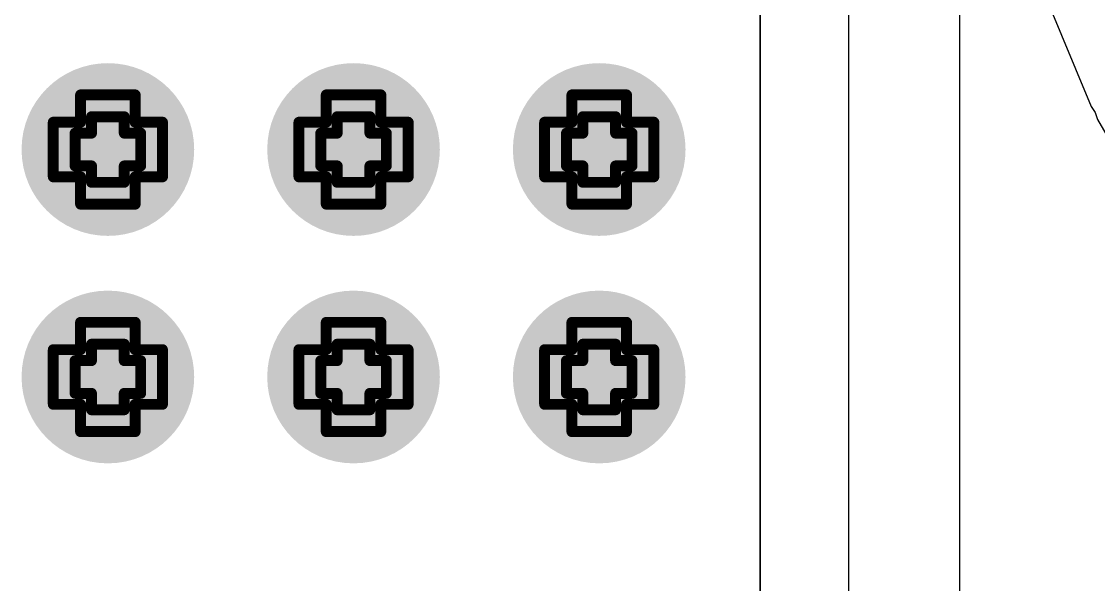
# Model space of a CAD drawing. Header units: inches. Extents: x -3 to 5259, y -3 to 5282.
# Drawn here: x 133.91 to 138.92, y 98.94 to 101.56 of the extents above; entities that cross this region are included whole.
import ezdxf

# ---------------------------------------------------------------- set-up
doc = ezdxf.new("R2010")
doc.units = ezdxf.units.IN
for name, color, linetype in [('Bottom Layer', 5, 'Continuous'), ('Bottom Solder', 6, 'Continuous'), ('Drill Drawing', 1, 'Continuous'), ('Layer 1', 16, 'Continuous'), ('Layer 2', 76, 'Continuous'), ('Top Layer', 1, 'Continuous'), ('Top Solder', 216, 'Continuous'), ('Via Holes', 16, 'Continuous')]:
    doc.layers.add(name, color=color, linetype=linetype)

msp = doc.modelspace()

# ---------------------------------------------------------------- hatches: boundary and pattern name
at = {"layer": 'Bottom Layer'}
h = msp.add_hatch(color=5, dxfattribs=at)
edge = h.paths.add_edge_path()
edge.add_arc((134.3152, 100.965), 0.3, 0, 360)
h = msp.add_hatch(color=5, dxfattribs=at)
edge = h.paths.add_edge_path()
edge.add_arc((135.4582, 100.965), 0.3, 0, 360)
h = msp.add_hatch(color=5, dxfattribs=at)
edge = h.paths.add_edge_path()
edge.add_arc((136.6012, 100.965), 0.3, 0, 360)
h = msp.add_hatch(color=5, dxfattribs=at)
edge = h.paths.add_edge_path()
edge.add_arc((134.3152, 99.9073), 0.3, 0, 360)
h = msp.add_hatch(color=5, dxfattribs=at)
edge = h.paths.add_edge_path()
edge.add_arc((135.4582, 99.9073), 0.3, 0, 360)
h = msp.add_hatch(color=5, dxfattribs=at)
edge = h.paths.add_edge_path()
edge.add_arc((136.6012, 99.9073), 0.3, 0, 360)
at = {"layer": 'Bottom Solder'}
h = msp.add_hatch(color=6, dxfattribs=at)
edge = h.paths.add_edge_path()
edge.add_arc((134.3152, 100.965), 0.4016, 0, 360)
h = msp.add_hatch(color=6, dxfattribs=at)
edge = h.paths.add_edge_path()
edge.add_arc((135.4582, 100.965), 0.4016, 0, 360)
h = msp.add_hatch(color=6, dxfattribs=at)
edge = h.paths.add_edge_path()
edge.add_arc((136.6012, 100.965), 0.4016, 0, 360)
h = msp.add_hatch(color=6, dxfattribs=at)
edge = h.paths.add_edge_path()
edge.add_arc((134.3152, 99.9073), 0.4016, 0, 360)
h = msp.add_hatch(color=6, dxfattribs=at)
edge = h.paths.add_edge_path()
edge.add_arc((135.4582, 99.9073), 0.4016, 0, 360)
h = msp.add_hatch(color=6, dxfattribs=at)
edge = h.paths.add_edge_path()
edge.add_arc((136.6012, 99.9073), 0.4016, 0, 360)
at = {"layer": 'Layer 1'}
h = msp.add_hatch(color=16, dxfattribs=at)
edge = h.paths.add_edge_path()
edge.add_arc((134.3152, 100.965), 0.3, 0, 360)
h = msp.add_hatch(color=16, dxfattribs=at)
edge = h.paths.add_edge_path()
edge.add_arc((135.4582, 100.965), 0.3, 0, 360)
h = msp.add_hatch(color=16, dxfattribs=at)
edge = h.paths.add_edge_path()
edge.add_arc((136.6012, 100.965), 0.3, 0, 360)
h = msp.add_hatch(color=16, dxfattribs=at)
edge = h.paths.add_edge_path()
edge.add_arc((134.3152, 99.9073), 0.3, 0, 360)
h = msp.add_hatch(color=16, dxfattribs=at)
edge = h.paths.add_edge_path()
edge.add_arc((135.4582, 99.9073), 0.3, 0, 360)
h = msp.add_hatch(color=16, dxfattribs=at)
edge = h.paths.add_edge_path()
edge.add_arc((136.6012, 99.9073), 0.3, 0, 360)
at = {"layer": 'Layer 2'}
h = msp.add_hatch(color=76, dxfattribs=at)
edge = h.paths.add_edge_path()
edge.add_arc((134.3152, 100.965), 0.3, 0, 360)
h = msp.add_hatch(color=76, dxfattribs=at)
edge = h.paths.add_edge_path()
edge.add_arc((135.4582, 100.965), 0.3, 0, 360)
h = msp.add_hatch(color=76, dxfattribs=at)
edge = h.paths.add_edge_path()
edge.add_arc((136.6012, 100.965), 0.3, 0, 360)
h = msp.add_hatch(color=76, dxfattribs=at)
edge = h.paths.add_edge_path()
edge.add_arc((134.3152, 99.9073), 0.3, 0, 360)
h = msp.add_hatch(color=76, dxfattribs=at)
edge = h.paths.add_edge_path()
edge.add_arc((135.4582, 99.9073), 0.3, 0, 360)
h = msp.add_hatch(color=76, dxfattribs=at)
edge = h.paths.add_edge_path()
edge.add_arc((136.6012, 99.9073), 0.3, 0, 360)
at = {"layer": 'Top Layer'}
h = msp.add_hatch(color=1, dxfattribs=at)
edge = h.paths.add_edge_path()
edge.add_arc((134.3152, 100.965), 0.3, 0, 360)
h = msp.add_hatch(color=1, dxfattribs=at)
edge = h.paths.add_edge_path()
edge.add_arc((135.4582, 100.965), 0.3, 0, 360)
h = msp.add_hatch(color=1, dxfattribs=at)
edge = h.paths.add_edge_path()
edge.add_arc((136.6012, 100.965), 0.3, 0, 360)
h = msp.add_hatch(color=1, dxfattribs=at)
edge = h.paths.add_edge_path()
edge.add_arc((134.3152, 99.9073), 0.3, 0, 360)
h = msp.add_hatch(color=1, dxfattribs=at)
edge = h.paths.add_edge_path()
edge.add_arc((135.4582, 99.9073), 0.3, 0, 360)
h = msp.add_hatch(color=1, dxfattribs=at)
edge = h.paths.add_edge_path()
edge.add_arc((136.6012, 99.9073), 0.3, 0, 360)
at = {"layer": 'Top Solder'}
h = msp.add_hatch(color=216, dxfattribs=at)
edge = h.paths.add_edge_path()
edge.add_arc((134.3152, 100.965), 0.4016, 0, 360)
h = msp.add_hatch(color=216, dxfattribs=at)
edge = h.paths.add_edge_path()
edge.add_arc((135.4582, 100.965), 0.4016, 0, 360)
h = msp.add_hatch(color=216, dxfattribs=at)
edge = h.paths.add_edge_path()
edge.add_arc((136.6012, 100.965), 0.4016, 0, 360)
h = msp.add_hatch(color=216, dxfattribs=at)
edge = h.paths.add_edge_path()
edge.add_arc((134.3152, 99.9073), 0.4016, 0, 360)
h = msp.add_hatch(color=216, dxfattribs=at)
edge = h.paths.add_edge_path()
edge.add_arc((135.4582, 99.9073), 0.4016, 0, 360)
h = msp.add_hatch(color=216, dxfattribs=at)
edge = h.paths.add_edge_path()
edge.add_arc((136.6012, 99.9073), 0.4016, 0, 360)
at = {"layer": 'Via Holes'}
h = msp.add_hatch(color=7, dxfattribs=at)
edge = h.paths.add_edge_path()
edge.add_arc((134.3152, 100.965), 0.15, 0, 360)
h = msp.add_hatch(color=7, dxfattribs=at)
edge = h.paths.add_edge_path()
edge.add_arc((135.4582, 100.965), 0.15, 0, 360)
h = msp.add_hatch(color=7, dxfattribs=at)
edge = h.paths.add_edge_path()
edge.add_arc((136.6012, 100.965), 0.15, 0, 360)
h = msp.add_hatch(color=7, dxfattribs=at)
edge = h.paths.add_edge_path()
edge.add_arc((134.3152, 99.9073), 0.15, 0, 360)
h = msp.add_hatch(color=7, dxfattribs=at)
edge = h.paths.add_edge_path()
edge.add_arc((135.4582, 99.9073), 0.15, 0, 360)
h = msp.add_hatch(color=7, dxfattribs=at)
edge = h.paths.add_edge_path()
edge.add_arc((136.6012, 99.9073), 0.15, 0, 360)

# ---------------------------------------------------------------- linework, layer by layer
at = {"layer": 'Bottom Layer'}
for p, q in [((137.3499, 104.8183), (137.3499, 94.1266)), ((137.3499, 97.7185), (137.3499, 104.8183)), ((137.3499, 97.7185), (137.3499, 104.8183)), ((138.6716, 101.6909), (138.8893, 101.1653)), ((138.6716, 101.6909), (138.8893, 101.1653)), ((138.8893, 101.1653), (138.9083, 101.1369)), ((138.8893, 101.1653), (138.9083, 101.1369)), ((138.9083, 101.1369), (138.9193, 101.1045)), ((138.9083, 101.1369), (138.9193, 101.1045)), ((138.9193, 101.1045), (139.2037, 100.6119)), ((138.9193, 101.1045), (139.2037, 100.6119))]:
    msp.add_line(p, q, dxfattribs=at)
at = {"layer": 'Drill Drawing'}
for points in [[(134.1882, 101.092, 0.0508, 0.0508, 0), (134.1882, 101.219, 0.0508, 0.0508, 0)], [(134.1882, 101.219, 0.0508, 0.0508, 0), (134.4422, 101.219, 0.0508, 0.0508, 0)], [(134.4422, 101.092, 0.0508, 0.0508, 0), (134.4422, 101.219, 0.0508, 0.0508, 0)], [(135.3312, 101.092, 0.0508, 0.0508, 0), (135.3312, 101.219, 0.0508, 0.0508, 0)], [(135.3312, 101.219, 0.0508, 0.0508, 0), (135.5852, 101.219, 0.0508, 0.0508, 0)], [(135.5852, 101.092, 0.0508, 0.0508, 0), (135.5852, 101.219, 0.0508, 0.0508, 0)], [(136.4742, 101.092, 0.0508, 0.0508, 0), (136.4742, 101.219, 0.0508, 0.0508, 0)], [(136.4742, 101.219, 0.0508, 0.0508, 0), (136.7282, 101.219, 0.0508, 0.0508, 0)], [(136.7282, 101.092, 0.0508, 0.0508, 0), (136.7282, 101.219, 0.0508, 0.0508, 0)], [(134.0612, 100.838, 0.0508, 0.0508, 0), (134.0612, 101.092, 0.0508, 0.0508, 0)], [(134.0612, 101.092, 0.0508, 0.0508, 0), (134.1882, 101.092, 0.0508, 0.0508, 0)], [(134.239, 101.0412, 0.0508, 0.0508, 0), (134.239, 101.1174, 0.0508, 0.0508, 0)], [(134.239, 101.1174, 0.0508, 0.0508, 0), (134.3914, 101.1174, 0.0508, 0.0508, 0)], [(134.3914, 101.0412, 0.0508, 0.0508, 0), (134.3914, 101.1174, 0.0508, 0.0508, 0)], [(134.4422, 101.092, 0.0508, 0.0508, 0), (134.5692, 101.092, 0.0508, 0.0508, 0)], [(134.5692, 100.838, 0.0508, 0.0508, 0), (134.5692, 101.092, 0.0508, 0.0508, 0)], [(135.2042, 100.838, 0.0508, 0.0508, 0), (135.2042, 101.092, 0.0508, 0.0508, 0)], [(135.2042, 101.092, 0.0508, 0.0508, 0), (135.3312, 101.092, 0.0508, 0.0508, 0)], [(135.382, 101.0412, 0.0508, 0.0508, 0), (135.382, 101.1174, 0.0508, 0.0508, 0)], [(135.382, 101.1174, 0.0508, 0.0508, 0), (135.5344, 101.1174, 0.0508, 0.0508, 0)], [(135.5344, 101.0412, 0.0508, 0.0508, 0), (135.5344, 101.1174, 0.0508, 0.0508, 0)], [(135.5852, 101.092, 0.0508, 0.0508, 0), (135.7122, 101.092, 0.0508, 0.0508, 0)], [(135.7122, 100.838, 0.0508, 0.0508, 0), (135.7122, 101.092, 0.0508, 0.0508, 0)], [(136.3472, 100.838, 0.0508, 0.0508, 0), (136.3472, 101.092, 0.0508, 0.0508, 0)], [(136.3472, 101.092, 0.0508, 0.0508, 0), (136.4742, 101.092, 0.0508, 0.0508, 0)], [(136.525, 101.0412, 0.0508, 0.0508, 0), (136.525, 101.1174, 0.0508, 0.0508, 0)], [(136.525, 101.1174, 0.0508, 0.0508, 0), (136.6774, 101.1174, 0.0508, 0.0508, 0)], [(136.6774, 101.0412, 0.0508, 0.0508, 0), (136.6774, 101.1174, 0.0508, 0.0508, 0)], [(136.7282, 101.092, 0.0508, 0.0508, 0), (136.8552, 101.092, 0.0508, 0.0508, 0)], [(136.8552, 100.838, 0.0508, 0.0508, 0), (136.8552, 101.092, 0.0508, 0.0508, 0)], [(134.1628, 100.8888, 0.0508, 0.0508, 0), (134.1628, 101.0412, 0.0508, 0.0508, 0)], [(134.1628, 101.0412, 0.0508, 0.0508, 0), (134.239, 101.0412, 0.0508, 0.0508, 0)], [(134.3914, 101.0412, 0.0508, 0.0508, 0), (134.4676, 101.0412, 0.0508, 0.0508, 0)], [(134.4676, 100.8888, 0.0508, 0.0508, 0), (134.4676, 101.0412, 0.0508, 0.0508, 0)], [(135.3058, 100.8888, 0.0508, 0.0508, 0), (135.3058, 101.0412, 0.0508, 0.0508, 0)], [(135.3058, 101.0412, 0.0508, 0.0508, 0), (135.382, 101.0412, 0.0508, 0.0508, 0)], [(135.5344, 101.0412, 0.0508, 0.0508, 0), (135.6106, 101.0412, 0.0508, 0.0508, 0)], [(135.6106, 100.8888, 0.0508, 0.0508, 0), (135.6106, 101.0412, 0.0508, 0.0508, 0)], [(136.4488, 100.8888, 0.0508, 0.0508, 0), (136.4488, 101.0412, 0.0508, 0.0508, 0)], [(136.4488, 101.0412, 0.0508, 0.0508, 0), (136.525, 101.0412, 0.0508, 0.0508, 0)], [(136.6774, 101.0412, 0.0508, 0.0508, 0), (136.7536, 101.0412, 0.0508, 0.0508, 0)], [(136.7536, 100.8888, 0.0508, 0.0508, 0), (136.7536, 101.0412, 0.0508, 0.0508, 0)], [(134.1628, 100.8888, 0.0508, 0.0508, 0), (134.239, 100.8888, 0.0508, 0.0508, 0)], [(134.239, 100.8126, 0.0508, 0.0508, 0), (134.239, 100.8888, 0.0508, 0.0508, 0)], [(134.3914, 100.8888, 0.0508, 0.0508, 0), (134.4676, 100.8888, 0.0508, 0.0508, 0)], [(134.3914, 100.8126, 0.0508, 0.0508, 0), (134.3914, 100.8888, 0.0508, 0.0508, 0)], [(135.3058, 100.8888, 0.0508, 0.0508, 0), (135.382, 100.8888, 0.0508, 0.0508, 0)], [(135.382, 100.8126, 0.0508, 0.0508, 0), (135.382, 100.8888, 0.0508, 0.0508, 0)], [(135.5344, 100.8888, 0.0508, 0.0508, 0), (135.6106, 100.8888, 0.0508, 0.0508, 0)], [(135.5344, 100.8126, 0.0508, 0.0508, 0), (135.5344, 100.8888, 0.0508, 0.0508, 0)], [(136.4488, 100.8888, 0.0508, 0.0508, 0), (136.525, 100.8888, 0.0508, 0.0508, 0)], [(136.525, 100.8126, 0.0508, 0.0508, 0), (136.525, 100.8888, 0.0508, 0.0508, 0)], [(136.6774, 100.8888, 0.0508, 0.0508, 0), (136.7536, 100.8888, 0.0508, 0.0508, 0)], [(136.6774, 100.8126, 0.0508, 0.0508, 0), (136.6774, 100.8888, 0.0508, 0.0508, 0)], [(134.0612, 100.838, 0.0508, 0.0508, 0), (134.1882, 100.838, 0.0508, 0.0508, 0)], [(134.1882, 100.711, 0.0508, 0.0508, 0), (134.1882, 100.838, 0.0508, 0.0508, 0)], [(134.4422, 100.838, 0.0508, 0.0508, 0), (134.5692, 100.838, 0.0508, 0.0508, 0)], [(134.4422, 100.711, 0.0508, 0.0508, 0), (134.4422, 100.838, 0.0508, 0.0508, 0)], [(135.2042, 100.838, 0.0508, 0.0508, 0), (135.3312, 100.838, 0.0508, 0.0508, 0)], [(135.3312, 100.711, 0.0508, 0.0508, 0), (135.3312, 100.838, 0.0508, 0.0508, 0)], [(135.5852, 100.838, 0.0508, 0.0508, 0), (135.7122, 100.838, 0.0508, 0.0508, 0)], [(135.5852, 100.711, 0.0508, 0.0508, 0), (135.5852, 100.838, 0.0508, 0.0508, 0)], [(136.3472, 100.838, 0.0508, 0.0508, 0), (136.4742, 100.838, 0.0508, 0.0508, 0)], [(136.4742, 100.711, 0.0508, 0.0508, 0), (136.4742, 100.838, 0.0508, 0.0508, 0)], [(136.7282, 100.838, 0.0508, 0.0508, 0), (136.8552, 100.838, 0.0508, 0.0508, 0)], [(136.7282, 100.711, 0.0508, 0.0508, 0), (136.7282, 100.838, 0.0508, 0.0508, 0)], [(134.239, 100.8126, 0.0508, 0.0508, 0), (134.3914, 100.8126, 0.0508, 0.0508, 0)], [(135.382, 100.8126, 0.0508, 0.0508, 0), (135.5344, 100.8126, 0.0508, 0.0508, 0)], [(136.525, 100.8126, 0.0508, 0.0508, 0), (136.6774, 100.8126, 0.0508, 0.0508, 0)], [(134.1882, 100.711, 0.0508, 0.0508, 0), (134.4422, 100.711, 0.0508, 0.0508, 0)], [(135.3312, 100.711, 0.0508, 0.0508, 0), (135.5852, 100.711, 0.0508, 0.0508, 0)], [(136.4742, 100.711, 0.0508, 0.0508, 0), (136.7282, 100.711, 0.0508, 0.0508, 0)], [(134.1882, 100.0343, 0.0508, 0.0508, 0), (134.1882, 100.1613, 0.0508, 0.0508, 0)], [(134.1882, 100.1613, 0.0508, 0.0508, 0), (134.4422, 100.1613, 0.0508, 0.0508, 0)], [(134.4422, 100.0343, 0.0508, 0.0508, 0), (134.4422, 100.1613, 0.0508, 0.0508, 0)], [(135.3312, 100.0343, 0.0508, 0.0508, 0), (135.3312, 100.1613, 0.0508, 0.0508, 0)], [(135.3312, 100.1613, 0.0508, 0.0508, 0), (135.5852, 100.1613, 0.0508, 0.0508, 0)], [(135.5852, 100.0343, 0.0508, 0.0508, 0), (135.5852, 100.1613, 0.0508, 0.0508, 0)], [(136.4742, 100.0343, 0.0508, 0.0508, 0), (136.4742, 100.1613, 0.0508, 0.0508, 0)], [(136.4742, 100.1613, 0.0508, 0.0508, 0), (136.7282, 100.1613, 0.0508, 0.0508, 0)], [(136.7282, 100.0343, 0.0508, 0.0508, 0), (136.7282, 100.1613, 0.0508, 0.0508, 0)], [(134.0612, 99.7803, 0.0508, 0.0508, 0), (134.0612, 100.0343, 0.0508, 0.0508, 0)], [(134.0612, 100.0343, 0.0508, 0.0508, 0), (134.1882, 100.0343, 0.0508, 0.0508, 0)], [(134.239, 99.9835, 0.0508, 0.0508, 0), (134.239, 100.0597, 0.0508, 0.0508, 0)], [(134.239, 100.0597, 0.0508, 0.0508, 0), (134.3914, 100.0597, 0.0508, 0.0508, 0)], [(134.3914, 99.9835, 0.0508, 0.0508, 0), (134.3914, 100.0597, 0.0508, 0.0508, 0)], [(134.4422, 100.0343, 0.0508, 0.0508, 0), (134.5692, 100.0343, 0.0508, 0.0508, 0)], [(134.5692, 99.7803, 0.0508, 0.0508, 0), (134.5692, 100.0343, 0.0508, 0.0508, 0)], [(135.2042, 99.7803, 0.0508, 0.0508, 0), (135.2042, 100.0343, 0.0508, 0.0508, 0)], [(135.2042, 100.0343, 0.0508, 0.0508, 0), (135.3312, 100.0343, 0.0508, 0.0508, 0)], [(135.382, 99.9835, 0.0508, 0.0508, 0), (135.382, 100.0597, 0.0508, 0.0508, 0)], [(135.382, 100.0597, 0.0508, 0.0508, 0), (135.5344, 100.0597, 0.0508, 0.0508, 0)], [(135.5344, 99.9835, 0.0508, 0.0508, 0), (135.5344, 100.0597, 0.0508, 0.0508, 0)], [(135.5852, 100.0343, 0.0508, 0.0508, 0), (135.7122, 100.0343, 0.0508, 0.0508, 0)], [(135.7122, 99.7803, 0.0508, 0.0508, 0), (135.7122, 100.0343, 0.0508, 0.0508, 0)], [(136.3472, 99.7803, 0.0508, 0.0508, 0), (136.3472, 100.0343, 0.0508, 0.0508, 0)], [(136.3472, 100.0343, 0.0508, 0.0508, 0), (136.4742, 100.0343, 0.0508, 0.0508, 0)], [(136.525, 99.9835, 0.0508, 0.0508, 0), (136.525, 100.0597, 0.0508, 0.0508, 0)], [(136.525, 100.0597, 0.0508, 0.0508, 0), (136.6774, 100.0597, 0.0508, 0.0508, 0)], [(136.6774, 99.9835, 0.0508, 0.0508, 0), (136.6774, 100.0597, 0.0508, 0.0508, 0)], [(136.7282, 100.0343, 0.0508, 0.0508, 0), (136.8552, 100.0343, 0.0508, 0.0508, 0)], [(136.8552, 99.7803, 0.0508, 0.0508, 0), (136.8552, 100.0343, 0.0508, 0.0508, 0)], [(134.1628, 99.8311, 0.0508, 0.0508, 0), (134.1628, 99.9835, 0.0508, 0.0508, 0)], [(134.1628, 99.9835, 0.0508, 0.0508, 0), (134.239, 99.9835, 0.0508, 0.0508, 0)], [(134.3914, 99.9835, 0.0508, 0.0508, 0), (134.4676, 99.9835, 0.0508, 0.0508, 0)], [(134.4676, 99.8311, 0.0508, 0.0508, 0), (134.4676, 99.9835, 0.0508, 0.0508, 0)], [(135.3058, 99.8311, 0.0508, 0.0508, 0), (135.3058, 99.9835, 0.0508, 0.0508, 0)], [(135.3058, 99.9835, 0.0508, 0.0508, 0), (135.382, 99.9835, 0.0508, 0.0508, 0)], [(135.5344, 99.9835, 0.0508, 0.0508, 0), (135.6106, 99.9835, 0.0508, 0.0508, 0)], [(135.6106, 99.8311, 0.0508, 0.0508, 0), (135.6106, 99.9835, 0.0508, 0.0508, 0)], [(136.4488, 99.8311, 0.0508, 0.0508, 0), (136.4488, 99.9835, 0.0508, 0.0508, 0)], [(136.4488, 99.9835, 0.0508, 0.0508, 0), (136.525, 99.9835, 0.0508, 0.0508, 0)], [(136.6774, 99.9835, 0.0508, 0.0508, 0), (136.7536, 99.9835, 0.0508, 0.0508, 0)], [(136.7536, 99.8311, 0.0508, 0.0508, 0), (136.7536, 99.9835, 0.0508, 0.0508, 0)], [(134.1628, 99.8311, 0.0508, 0.0508, 0), (134.239, 99.8311, 0.0508, 0.0508, 0)], [(134.239, 99.7549, 0.0508, 0.0508, 0), (134.239, 99.8311, 0.0508, 0.0508, 0)], [(134.3914, 99.8311, 0.0508, 0.0508, 0), (134.4676, 99.8311, 0.0508, 0.0508, 0)], [(134.3914, 99.7549, 0.0508, 0.0508, 0), (134.3914, 99.8311, 0.0508, 0.0508, 0)], [(135.3058, 99.8311, 0.0508, 0.0508, 0), (135.382, 99.8311, 0.0508, 0.0508, 0)], [(135.382, 99.7549, 0.0508, 0.0508, 0), (135.382, 99.8311, 0.0508, 0.0508, 0)], [(135.5344, 99.8311, 0.0508, 0.0508, 0), (135.6106, 99.8311, 0.0508, 0.0508, 0)], [(135.5344, 99.7549, 0.0508, 0.0508, 0), (135.5344, 99.8311, 0.0508, 0.0508, 0)], [(136.4488, 99.8311, 0.0508, 0.0508, 0), (136.525, 99.8311, 0.0508, 0.0508, 0)], [(136.525, 99.7549, 0.0508, 0.0508, 0), (136.525, 99.8311, 0.0508, 0.0508, 0)], [(136.6774, 99.8311, 0.0508, 0.0508, 0), (136.7536, 99.8311, 0.0508, 0.0508, 0)], [(136.6774, 99.7549, 0.0508, 0.0508, 0), (136.6774, 99.8311, 0.0508, 0.0508, 0)], [(134.0612, 99.7803, 0.0508, 0.0508, 0), (134.1882, 99.7803, 0.0508, 0.0508, 0)], [(134.1882, 99.6533, 0.0508, 0.0508, 0), (134.1882, 99.7803, 0.0508, 0.0508, 0)], [(134.239, 99.7549, 0.0508, 0.0508, 0), (134.3914, 99.7549, 0.0508, 0.0508, 0)], [(134.4422, 99.7803, 0.0508, 0.0508, 0), (134.5692, 99.7803, 0.0508, 0.0508, 0)], [(134.4422, 99.6533, 0.0508, 0.0508, 0), (134.4422, 99.7803, 0.0508, 0.0508, 0)], [(135.2042, 99.7803, 0.0508, 0.0508, 0), (135.3312, 99.7803, 0.0508, 0.0508, 0)], [(135.3312, 99.6533, 0.0508, 0.0508, 0), (135.3312, 99.7803, 0.0508, 0.0508, 0)], [(135.382, 99.7549, 0.0508, 0.0508, 0), (135.5344, 99.7549, 0.0508, 0.0508, 0)], [(135.5852, 99.7803, 0.0508, 0.0508, 0), (135.7122, 99.7803, 0.0508, 0.0508, 0)], [(135.5852, 99.6533, 0.0508, 0.0508, 0), (135.5852, 99.7803, 0.0508, 0.0508, 0)], [(136.3472, 99.7803, 0.0508, 0.0508, 0), (136.4742, 99.7803, 0.0508, 0.0508, 0)], [(136.4742, 99.6533, 0.0508, 0.0508, 0), (136.4742, 99.7803, 0.0508, 0.0508, 0)], [(136.525, 99.7549, 0.0508, 0.0508, 0), (136.6774, 99.7549, 0.0508, 0.0508, 0)], [(136.7282, 99.7803, 0.0508, 0.0508, 0), (136.8552, 99.7803, 0.0508, 0.0508, 0)], [(136.7282, 99.6533, 0.0508, 0.0508, 0), (136.7282, 99.7803, 0.0508, 0.0508, 0)], [(134.1882, 99.6533, 0.0508, 0.0508, 0), (134.4422, 99.6533, 0.0508, 0.0508, 0)], [(135.3312, 99.6533, 0.0508, 0.0508, 0), (135.5852, 99.6533, 0.0508, 0.0508, 0)], [(136.4742, 99.6533, 0.0508, 0.0508, 0), (136.7282, 99.6533, 0.0508, 0.0508, 0)]]:
    msp.add_lwpolyline(points, format="xyseb", dxfattribs=at)
for points in [[(134.1755, 101.219, 0.0254, 0.0254, 1), (134.2009, 101.219, 0.0254, 0.0254, 1)], [(134.1755, 101.219, 0.0254, 0.0254, 1), (134.2009, 101.219, 0.0254, 0.0254, 1)], [(134.4295, 101.219, 0.0254, 0.0254, 1), (134.4549, 101.219, 0.0254, 0.0254, 1)], [(134.4295, 101.219, 0.0254, 0.0254, 1), (134.4549, 101.219, 0.0254, 0.0254, 1)], [(135.3185, 101.219, 0.0254, 0.0254, 1), (135.3439, 101.219, 0.0254, 0.0254, 1)], [(135.3185, 101.219, 0.0254, 0.0254, 1), (135.3439, 101.219, 0.0254, 0.0254, 1)], [(135.5725, 101.219, 0.0254, 0.0254, 1), (135.5979, 101.219, 0.0254, 0.0254, 1)], [(135.5725, 101.219, 0.0254, 0.0254, 1), (135.5979, 101.219, 0.0254, 0.0254, 1)], [(136.4615, 101.219, 0.0254, 0.0254, 1), (136.4869, 101.219, 0.0254, 0.0254, 1)], [(136.4615, 101.219, 0.0254, 0.0254, 1), (136.4869, 101.219, 0.0254, 0.0254, 1)], [(136.7155, 101.219, 0.0254, 0.0254, 1), (136.7409, 101.219, 0.0254, 0.0254, 1)], [(136.7155, 101.219, 0.0254, 0.0254, 1), (136.7409, 101.219, 0.0254, 0.0254, 1)], [(134.0485, 101.092, 0.0254, 0.0254, 1), (134.0739, 101.092, 0.0254, 0.0254, 1)], [(134.0485, 101.092, 0.0254, 0.0254, 1), (134.0739, 101.092, 0.0254, 0.0254, 1)], [(134.1755, 101.092, 0.0254, 0.0254, 1), (134.2009, 101.092, 0.0254, 0.0254, 1)], [(134.1755, 101.092, 0.0254, 0.0254, 1), (134.2009, 101.092, 0.0254, 0.0254, 1)], [(134.2263, 101.1174, 0.0254, 0.0254, 1), (134.2517, 101.1174, 0.0254, 0.0254, 1)], [(134.2263, 101.1174, 0.0254, 0.0254, 1), (134.2517, 101.1174, 0.0254, 0.0254, 1)], [(134.3787, 101.1174, 0.0254, 0.0254, 1), (134.4041, 101.1174, 0.0254, 0.0254, 1)], [(134.3787, 101.1174, 0.0254, 0.0254, 1), (134.4041, 101.1174, 0.0254, 0.0254, 1)], [(134.4295, 101.092, 0.0254, 0.0254, 1), (134.4549, 101.092, 0.0254, 0.0254, 1)], [(134.4295, 101.092, 0.0254, 0.0254, 1), (134.4549, 101.092, 0.0254, 0.0254, 1)], [(134.5565, 101.092, 0.0254, 0.0254, 1), (134.5819, 101.092, 0.0254, 0.0254, 1)], [(134.5565, 101.092, 0.0254, 0.0254, 1), (134.5819, 101.092, 0.0254, 0.0254, 1)], [(135.1915, 101.092, 0.0254, 0.0254, 1), (135.2169, 101.092, 0.0254, 0.0254, 1)], [(135.1915, 101.092, 0.0254, 0.0254, 1), (135.2169, 101.092, 0.0254, 0.0254, 1)], [(135.3185, 101.092, 0.0254, 0.0254, 1), (135.3439, 101.092, 0.0254, 0.0254, 1)], [(135.3185, 101.092, 0.0254, 0.0254, 1), (135.3439, 101.092, 0.0254, 0.0254, 1)], [(135.3693, 101.1174, 0.0254, 0.0254, 1), (135.3947, 101.1174, 0.0254, 0.0254, 1)], [(135.3693, 101.1174, 0.0254, 0.0254, 1), (135.3947, 101.1174, 0.0254, 0.0254, 1)], [(135.5217, 101.1174, 0.0254, 0.0254, 1), (135.5471, 101.1174, 0.0254, 0.0254, 1)], [(135.5217, 101.1174, 0.0254, 0.0254, 1), (135.5471, 101.1174, 0.0254, 0.0254, 1)], [(135.5725, 101.092, 0.0254, 0.0254, 1), (135.5979, 101.092, 0.0254, 0.0254, 1)], [(135.5725, 101.092, 0.0254, 0.0254, 1), (135.5979, 101.092, 0.0254, 0.0254, 1)], [(135.6995, 101.092, 0.0254, 0.0254, 1), (135.7249, 101.092, 0.0254, 0.0254, 1)], [(135.6995, 101.092, 0.0254, 0.0254, 1), (135.7249, 101.092, 0.0254, 0.0254, 1)], [(136.3345, 101.092, 0.0254, 0.0254, 1), (136.3599, 101.092, 0.0254, 0.0254, 1)], [(136.3345, 101.092, 0.0254, 0.0254, 1), (136.3599, 101.092, 0.0254, 0.0254, 1)], [(136.4615, 101.092, 0.0254, 0.0254, 1), (136.4869, 101.092, 0.0254, 0.0254, 1)], [(136.4615, 101.092, 0.0254, 0.0254, 1), (136.4869, 101.092, 0.0254, 0.0254, 1)], [(136.5123, 101.1174, 0.0254, 0.0254, 1), (136.5377, 101.1174, 0.0254, 0.0254, 1)], [(136.5123, 101.1174, 0.0254, 0.0254, 1), (136.5377, 101.1174, 0.0254, 0.0254, 1)], [(136.6647, 101.1174, 0.0254, 0.0254, 1), (136.6901, 101.1174, 0.0254, 0.0254, 1)], [(136.6647, 101.1174, 0.0254, 0.0254, 1), (136.6901, 101.1174, 0.0254, 0.0254, 1)], [(136.7155, 101.092, 0.0254, 0.0254, 1), (136.7409, 101.092, 0.0254, 0.0254, 1)], [(136.7155, 101.092, 0.0254, 0.0254, 1), (136.7409, 101.092, 0.0254, 0.0254, 1)], [(136.8425, 101.092, 0.0254, 0.0254, 1), (136.8679, 101.092, 0.0254, 0.0254, 1)], [(136.8425, 101.092, 0.0254, 0.0254, 1), (136.8679, 101.092, 0.0254, 0.0254, 1)], [(134.1501, 101.0412, 0.0254, 0.0254, 1), (134.1755, 101.0412, 0.0254, 0.0254, 1)], [(134.1501, 101.0412, 0.0254, 0.0254, 1), (134.1755, 101.0412, 0.0254, 0.0254, 1)], [(134.2263, 101.0412, 0.0254, 0.0254, 1), (134.2517, 101.0412, 0.0254, 0.0254, 1)], [(134.2263, 101.0412, 0.0254, 0.0254, 1), (134.2517, 101.0412, 0.0254, 0.0254, 1)], [(134.3787, 101.0412, 0.0254, 0.0254, 1), (134.4041, 101.0412, 0.0254, 0.0254, 1)], [(134.3787, 101.0412, 0.0254, 0.0254, 1), (134.4041, 101.0412, 0.0254, 0.0254, 1)], [(134.4549, 101.0412, 0.0254, 0.0254, 1), (134.4803, 101.0412, 0.0254, 0.0254, 1)], [(134.4549, 101.0412, 0.0254, 0.0254, 1), (134.4803, 101.0412, 0.0254, 0.0254, 1)], [(135.2931, 101.0412, 0.0254, 0.0254, 1), (135.3185, 101.0412, 0.0254, 0.0254, 1)], [(135.2931, 101.0412, 0.0254, 0.0254, 1), (135.3185, 101.0412, 0.0254, 0.0254, 1)], [(135.3693, 101.0412, 0.0254, 0.0254, 1), (135.3947, 101.0412, 0.0254, 0.0254, 1)], [(135.3693, 101.0412, 0.0254, 0.0254, 1), (135.3947, 101.0412, 0.0254, 0.0254, 1)], [(135.5217, 101.0412, 0.0254, 0.0254, 1), (135.5471, 101.0412, 0.0254, 0.0254, 1)], [(135.5217, 101.0412, 0.0254, 0.0254, 1), (135.5471, 101.0412, 0.0254, 0.0254, 1)], [(135.5979, 101.0412, 0.0254, 0.0254, 1), (135.6233, 101.0412, 0.0254, 0.0254, 1)], [(135.5979, 101.0412, 0.0254, 0.0254, 1), (135.6233, 101.0412, 0.0254, 0.0254, 1)], [(136.4361, 101.0412, 0.0254, 0.0254, 1), (136.4615, 101.0412, 0.0254, 0.0254, 1)], [(136.4361, 101.0412, 0.0254, 0.0254, 1), (136.4615, 101.0412, 0.0254, 0.0254, 1)], [(136.5123, 101.0412, 0.0254, 0.0254, 1), (136.5377, 101.0412, 0.0254, 0.0254, 1)], [(136.5123, 101.0412, 0.0254, 0.0254, 1), (136.5377, 101.0412, 0.0254, 0.0254, 1)], [(136.6647, 101.0412, 0.0254, 0.0254, 1), (136.6901, 101.0412, 0.0254, 0.0254, 1)], [(136.6647, 101.0412, 0.0254, 0.0254, 1), (136.6901, 101.0412, 0.0254, 0.0254, 1)], [(136.7409, 101.0412, 0.0254, 0.0254, 1), (136.7663, 101.0412, 0.0254, 0.0254, 1)], [(136.7409, 101.0412, 0.0254, 0.0254, 1), (136.7663, 101.0412, 0.0254, 0.0254, 1)], [(134.1501, 100.8888, 0.0254, 0.0254, 1), (134.1755, 100.8888, 0.0254, 0.0254, 1)], [(134.1501, 100.8888, 0.0254, 0.0254, 1), (134.1755, 100.8888, 0.0254, 0.0254, 1)], [(134.2263, 100.8888, 0.0254, 0.0254, 1), (134.2517, 100.8888, 0.0254, 0.0254, 1)], [(134.2263, 100.8888, 0.0254, 0.0254, 1), (134.2517, 100.8888, 0.0254, 0.0254, 1)], [(134.3787, 100.8888, 0.0254, 0.0254, 1), (134.4041, 100.8888, 0.0254, 0.0254, 1)], [(134.3787, 100.8888, 0.0254, 0.0254, 1), (134.4041, 100.8888, 0.0254, 0.0254, 1)], [(134.4549, 100.8888, 0.0254, 0.0254, 1), (134.4803, 100.8888, 0.0254, 0.0254, 1)], [(134.4549, 100.8888, 0.0254, 0.0254, 1), (134.4803, 100.8888, 0.0254, 0.0254, 1)], [(135.2931, 100.8888, 0.0254, 0.0254, 1), (135.3185, 100.8888, 0.0254, 0.0254, 1)], [(135.2931, 100.8888, 0.0254, 0.0254, 1), (135.3185, 100.8888, 0.0254, 0.0254, 1)], [(135.3693, 100.8888, 0.0254, 0.0254, 1), (135.3947, 100.8888, 0.0254, 0.0254, 1)], [(135.3693, 100.8888, 0.0254, 0.0254, 1), (135.3947, 100.8888, 0.0254, 0.0254, 1)], [(135.5217, 100.8888, 0.0254, 0.0254, 1), (135.5471, 100.8888, 0.0254, 0.0254, 1)], [(135.5217, 100.8888, 0.0254, 0.0254, 1), (135.5471, 100.8888, 0.0254, 0.0254, 1)], [(135.5979, 100.8888, 0.0254, 0.0254, 1), (135.6233, 100.8888, 0.0254, 0.0254, 1)], [(135.5979, 100.8888, 0.0254, 0.0254, 1), (135.6233, 100.8888, 0.0254, 0.0254, 1)], [(136.4361, 100.8888, 0.0254, 0.0254, 1), (136.4615, 100.8888, 0.0254, 0.0254, 1)], [(136.4361, 100.8888, 0.0254, 0.0254, 1), (136.4615, 100.8888, 0.0254, 0.0254, 1)], [(136.5123, 100.8888, 0.0254, 0.0254, 1), (136.5377, 100.8888, 0.0254, 0.0254, 1)], [(136.5123, 100.8888, 0.0254, 0.0254, 1), (136.5377, 100.8888, 0.0254, 0.0254, 1)], [(136.6647, 100.8888, 0.0254, 0.0254, 1), (136.6901, 100.8888, 0.0254, 0.0254, 1)], [(136.6647, 100.8888, 0.0254, 0.0254, 1), (136.6901, 100.8888, 0.0254, 0.0254, 1)], [(136.7409, 100.8888, 0.0254, 0.0254, 1), (136.7663, 100.8888, 0.0254, 0.0254, 1)], [(136.7409, 100.8888, 0.0254, 0.0254, 1), (136.7663, 100.8888, 0.0254, 0.0254, 1)], [(134.0485, 100.838, 0.0254, 0.0254, 1), (134.0739, 100.838, 0.0254, 0.0254, 1)], [(134.0485, 100.838, 0.0254, 0.0254, 1), (134.0739, 100.838, 0.0254, 0.0254, 1)], [(134.1755, 100.838, 0.0254, 0.0254, 1), (134.2009, 100.838, 0.0254, 0.0254, 1)], [(134.1755, 100.838, 0.0254, 0.0254, 1), (134.2009, 100.838, 0.0254, 0.0254, 1)], [(134.4295, 100.838, 0.0254, 0.0254, 1), (134.4549, 100.838, 0.0254, 0.0254, 1)], [(134.4295, 100.838, 0.0254, 0.0254, 1), (134.4549, 100.838, 0.0254, 0.0254, 1)], [(134.5565, 100.838, 0.0254, 0.0254, 1), (134.5819, 100.838, 0.0254, 0.0254, 1)], [(134.5565, 100.838, 0.0254, 0.0254, 1), (134.5819, 100.838, 0.0254, 0.0254, 1)], [(135.1915, 100.838, 0.0254, 0.0254, 1), (135.2169, 100.838, 0.0254, 0.0254, 1)], [(135.1915, 100.838, 0.0254, 0.0254, 1), (135.2169, 100.838, 0.0254, 0.0254, 1)], [(135.3185, 100.838, 0.0254, 0.0254, 1), (135.3439, 100.838, 0.0254, 0.0254, 1)], [(135.3185, 100.838, 0.0254, 0.0254, 1), (135.3439, 100.838, 0.0254, 0.0254, 1)], [(135.5725, 100.838, 0.0254, 0.0254, 1), (135.5979, 100.838, 0.0254, 0.0254, 1)], [(135.5725, 100.838, 0.0254, 0.0254, 1), (135.5979, 100.838, 0.0254, 0.0254, 1)], [(135.6995, 100.838, 0.0254, 0.0254, 1), (135.7249, 100.838, 0.0254, 0.0254, 1)], [(135.6995, 100.838, 0.0254, 0.0254, 1), (135.7249, 100.838, 0.0254, 0.0254, 1)], [(136.3345, 100.838, 0.0254, 0.0254, 1), (136.3599, 100.838, 0.0254, 0.0254, 1)], [(136.3345, 100.838, 0.0254, 0.0254, 1), (136.3599, 100.838, 0.0254, 0.0254, 1)], [(136.4615, 100.838, 0.0254, 0.0254, 1), (136.4869, 100.838, 0.0254, 0.0254, 1)], [(136.4615, 100.838, 0.0254, 0.0254, 1), (136.4869, 100.838, 0.0254, 0.0254, 1)], [(136.7155, 100.838, 0.0254, 0.0254, 1), (136.7409, 100.838, 0.0254, 0.0254, 1)], [(136.7155, 100.838, 0.0254, 0.0254, 1), (136.7409, 100.838, 0.0254, 0.0254, 1)], [(136.8425, 100.838, 0.0254, 0.0254, 1), (136.8679, 100.838, 0.0254, 0.0254, 1)], [(136.8425, 100.838, 0.0254, 0.0254, 1), (136.8679, 100.838, 0.0254, 0.0254, 1)], [(134.2263, 100.8126, 0.0254, 0.0254, 1), (134.2517, 100.8126, 0.0254, 0.0254, 1)], [(134.2263, 100.8126, 0.0254, 0.0254, 1), (134.2517, 100.8126, 0.0254, 0.0254, 1)], [(134.3787, 100.8126, 0.0254, 0.0254, 1), (134.4041, 100.8126, 0.0254, 0.0254, 1)], [(134.3787, 100.8126, 0.0254, 0.0254, 1), (134.4041, 100.8126, 0.0254, 0.0254, 1)], [(135.3693, 100.8126, 0.0254, 0.0254, 1), (135.3947, 100.8126, 0.0254, 0.0254, 1)], [(135.3693, 100.8126, 0.0254, 0.0254, 1), (135.3947, 100.8126, 0.0254, 0.0254, 1)], [(135.5217, 100.8126, 0.0254, 0.0254, 1), (135.5471, 100.8126, 0.0254, 0.0254, 1)], [(135.5217, 100.8126, 0.0254, 0.0254, 1), (135.5471, 100.8126, 0.0254, 0.0254, 1)], [(136.5123, 100.8126, 0.0254, 0.0254, 1), (136.5377, 100.8126, 0.0254, 0.0254, 1)], [(136.5123, 100.8126, 0.0254, 0.0254, 1), (136.5377, 100.8126, 0.0254, 0.0254, 1)], [(136.6647, 100.8126, 0.0254, 0.0254, 1), (136.6901, 100.8126, 0.0254, 0.0254, 1)], [(136.6647, 100.8126, 0.0254, 0.0254, 1), (136.6901, 100.8126, 0.0254, 0.0254, 1)], [(134.1755, 100.711, 0.0254, 0.0254, 1), (134.2009, 100.711, 0.0254, 0.0254, 1)], [(134.1755, 100.711, 0.0254, 0.0254, 1), (134.2009, 100.711, 0.0254, 0.0254, 1)], [(134.4295, 100.711, 0.0254, 0.0254, 1), (134.4549, 100.711, 0.0254, 0.0254, 1)], [(134.4295, 100.711, 0.0254, 0.0254, 1), (134.4549, 100.711, 0.0254, 0.0254, 1)], [(135.3185, 100.711, 0.0254, 0.0254, 1), (135.3439, 100.711, 0.0254, 0.0254, 1)], [(135.3185, 100.711, 0.0254, 0.0254, 1), (135.3439, 100.711, 0.0254, 0.0254, 1)], [(135.5725, 100.711, 0.0254, 0.0254, 1), (135.5979, 100.711, 0.0254, 0.0254, 1)], [(135.5725, 100.711, 0.0254, 0.0254, 1), (135.5979, 100.711, 0.0254, 0.0254, 1)], [(136.4615, 100.711, 0.0254, 0.0254, 1), (136.4869, 100.711, 0.0254, 0.0254, 1)], [(136.4615, 100.711, 0.0254, 0.0254, 1), (136.4869, 100.711, 0.0254, 0.0254, 1)], [(136.7155, 100.711, 0.0254, 0.0254, 1), (136.7409, 100.711, 0.0254, 0.0254, 1)], [(136.7155, 100.711, 0.0254, 0.0254, 1), (136.7409, 100.711, 0.0254, 0.0254, 1)], [(134.1755, 100.1613, 0.0254, 0.0254, 1), (134.2009, 100.1613, 0.0254, 0.0254, 1)], [(134.1755, 100.1613, 0.0254, 0.0254, 1), (134.2009, 100.1613, 0.0254, 0.0254, 1)], [(134.4295, 100.1613, 0.0254, 0.0254, 1), (134.4549, 100.1613, 0.0254, 0.0254, 1)], [(134.4295, 100.1613, 0.0254, 0.0254, 1), (134.4549, 100.1613, 0.0254, 0.0254, 1)], [(135.3185, 100.1613, 0.0254, 0.0254, 1), (135.3439, 100.1613, 0.0254, 0.0254, 1)], [(135.3185, 100.1613, 0.0254, 0.0254, 1), (135.3439, 100.1613, 0.0254, 0.0254, 1)], [(135.5725, 100.1613, 0.0254, 0.0254, 1), (135.5979, 100.1613, 0.0254, 0.0254, 1)], [(135.5725, 100.1613, 0.0254, 0.0254, 1), (135.5979, 100.1613, 0.0254, 0.0254, 1)], [(136.4615, 100.1613, 0.0254, 0.0254, 1), (136.4869, 100.1613, 0.0254, 0.0254, 1)], [(136.4615, 100.1613, 0.0254, 0.0254, 1), (136.4869, 100.1613, 0.0254, 0.0254, 1)], [(136.7155, 100.1613, 0.0254, 0.0254, 1), (136.7409, 100.1613, 0.0254, 0.0254, 1)], [(136.7155, 100.1613, 0.0254, 0.0254, 1), (136.7409, 100.1613, 0.0254, 0.0254, 1)], [(134.0485, 100.0343, 0.0254, 0.0254, 1), (134.0739, 100.0343, 0.0254, 0.0254, 1)], [(134.0485, 100.0343, 0.0254, 0.0254, 1), (134.0739, 100.0343, 0.0254, 0.0254, 1)], [(134.1755, 100.0343, 0.0254, 0.0254, 1), (134.2009, 100.0343, 0.0254, 0.0254, 1)], [(134.1755, 100.0343, 0.0254, 0.0254, 1), (134.2009, 100.0343, 0.0254, 0.0254, 1)], [(134.2263, 100.0597, 0.0254, 0.0254, 1), (134.2517, 100.0597, 0.0254, 0.0254, 1)], [(134.2263, 100.0597, 0.0254, 0.0254, 1), (134.2517, 100.0597, 0.0254, 0.0254, 1)], [(134.3787, 100.0597, 0.0254, 0.0254, 1), (134.4041, 100.0597, 0.0254, 0.0254, 1)], [(134.3787, 100.0597, 0.0254, 0.0254, 1), (134.4041, 100.0597, 0.0254, 0.0254, 1)], [(134.4295, 100.0343, 0.0254, 0.0254, 1), (134.4549, 100.0343, 0.0254, 0.0254, 1)], [(134.4295, 100.0343, 0.0254, 0.0254, 1), (134.4549, 100.0343, 0.0254, 0.0254, 1)], [(134.5565, 100.0343, 0.0254, 0.0254, 1), (134.5819, 100.0343, 0.0254, 0.0254, 1)], [(134.5565, 100.0343, 0.0254, 0.0254, 1), (134.5819, 100.0343, 0.0254, 0.0254, 1)], [(135.1915, 100.0343, 0.0254, 0.0254, 1), (135.2169, 100.0343, 0.0254, 0.0254, 1)], [(135.1915, 100.0343, 0.0254, 0.0254, 1), (135.2169, 100.0343, 0.0254, 0.0254, 1)], [(135.3185, 100.0343, 0.0254, 0.0254, 1), (135.3439, 100.0343, 0.0254, 0.0254, 1)], [(135.3185, 100.0343, 0.0254, 0.0254, 1), (135.3439, 100.0343, 0.0254, 0.0254, 1)], [(135.3693, 100.0597, 0.0254, 0.0254, 1), (135.3947, 100.0597, 0.0254, 0.0254, 1)], [(135.3693, 100.0597, 0.0254, 0.0254, 1), (135.3947, 100.0597, 0.0254, 0.0254, 1)], [(135.5217, 100.0597, 0.0254, 0.0254, 1), (135.5471, 100.0597, 0.0254, 0.0254, 1)], [(135.5217, 100.0597, 0.0254, 0.0254, 1), (135.5471, 100.0597, 0.0254, 0.0254, 1)], [(135.5725, 100.0343, 0.0254, 0.0254, 1), (135.5979, 100.0343, 0.0254, 0.0254, 1)], [(135.5725, 100.0343, 0.0254, 0.0254, 1), (135.5979, 100.0343, 0.0254, 0.0254, 1)], [(135.6995, 100.0343, 0.0254, 0.0254, 1), (135.7249, 100.0343, 0.0254, 0.0254, 1)], [(135.6995, 100.0343, 0.0254, 0.0254, 1), (135.7249, 100.0343, 0.0254, 0.0254, 1)], [(136.3345, 100.0343, 0.0254, 0.0254, 1), (136.3599, 100.0343, 0.0254, 0.0254, 1)], [(136.3345, 100.0343, 0.0254, 0.0254, 1), (136.3599, 100.0343, 0.0254, 0.0254, 1)], [(136.4615, 100.0343, 0.0254, 0.0254, 1), (136.4869, 100.0343, 0.0254, 0.0254, 1)], [(136.4615, 100.0343, 0.0254, 0.0254, 1), (136.4869, 100.0343, 0.0254, 0.0254, 1)], [(136.5123, 100.0597, 0.0254, 0.0254, 1), (136.5377, 100.0597, 0.0254, 0.0254, 1)], [(136.5123, 100.0597, 0.0254, 0.0254, 1), (136.5377, 100.0597, 0.0254, 0.0254, 1)], [(136.6647, 100.0597, 0.0254, 0.0254, 1), (136.6901, 100.0597, 0.0254, 0.0254, 1)], [(136.6647, 100.0597, 0.0254, 0.0254, 1), (136.6901, 100.0597, 0.0254, 0.0254, 1)], [(136.7155, 100.0343, 0.0254, 0.0254, 1), (136.7409, 100.0343, 0.0254, 0.0254, 1)], [(136.7155, 100.0343, 0.0254, 0.0254, 1), (136.7409, 100.0343, 0.0254, 0.0254, 1)], [(136.8425, 100.0343, 0.0254, 0.0254, 1), (136.8679, 100.0343, 0.0254, 0.0254, 1)], [(136.8425, 100.0343, 0.0254, 0.0254, 1), (136.8679, 100.0343, 0.0254, 0.0254, 1)], [(134.1501, 99.9835, 0.0254, 0.0254, 1), (134.1755, 99.9835, 0.0254, 0.0254, 1)], [(134.1501, 99.9835, 0.0254, 0.0254, 1), (134.1755, 99.9835, 0.0254, 0.0254, 1)], [(134.2263, 99.9835, 0.0254, 0.0254, 1), (134.2517, 99.9835, 0.0254, 0.0254, 1)], [(134.2263, 99.9835, 0.0254, 0.0254, 1), (134.2517, 99.9835, 0.0254, 0.0254, 1)], [(134.3787, 99.9835, 0.0254, 0.0254, 1), (134.4041, 99.9835, 0.0254, 0.0254, 1)], [(134.3787, 99.9835, 0.0254, 0.0254, 1), (134.4041, 99.9835, 0.0254, 0.0254, 1)], [(134.4549, 99.9835, 0.0254, 0.0254, 1), (134.4803, 99.9835, 0.0254, 0.0254, 1)], [(134.4549, 99.9835, 0.0254, 0.0254, 1), (134.4803, 99.9835, 0.0254, 0.0254, 1)], [(135.2931, 99.9835, 0.0254, 0.0254, 1), (135.3185, 99.9835, 0.0254, 0.0254, 1)], [(135.2931, 99.9835, 0.0254, 0.0254, 1), (135.3185, 99.9835, 0.0254, 0.0254, 1)], [(135.3693, 99.9835, 0.0254, 0.0254, 1), (135.3947, 99.9835, 0.0254, 0.0254, 1)], [(135.3693, 99.9835, 0.0254, 0.0254, 1), (135.3947, 99.9835, 0.0254, 0.0254, 1)], [(135.5217, 99.9835, 0.0254, 0.0254, 1), (135.5471, 99.9835, 0.0254, 0.0254, 1)], [(135.5217, 99.9835, 0.0254, 0.0254, 1), (135.5471, 99.9835, 0.0254, 0.0254, 1)], [(135.5979, 99.9835, 0.0254, 0.0254, 1), (135.6233, 99.9835, 0.0254, 0.0254, 1)], [(135.5979, 99.9835, 0.0254, 0.0254, 1), (135.6233, 99.9835, 0.0254, 0.0254, 1)], [(136.4361, 99.9835, 0.0254, 0.0254, 1), (136.4615, 99.9835, 0.0254, 0.0254, 1)], [(136.4361, 99.9835, 0.0254, 0.0254, 1), (136.4615, 99.9835, 0.0254, 0.0254, 1)], [(136.5123, 99.9835, 0.0254, 0.0254, 1), (136.5377, 99.9835, 0.0254, 0.0254, 1)], [(136.5123, 99.9835, 0.0254, 0.0254, 1), (136.5377, 99.9835, 0.0254, 0.0254, 1)], [(136.6647, 99.9835, 0.0254, 0.0254, 1), (136.6901, 99.9835, 0.0254, 0.0254, 1)], [(136.6647, 99.9835, 0.0254, 0.0254, 1), (136.6901, 99.9835, 0.0254, 0.0254, 1)], [(136.7409, 99.9835, 0.0254, 0.0254, 1), (136.7663, 99.9835, 0.0254, 0.0254, 1)], [(136.7409, 99.9835, 0.0254, 0.0254, 1), (136.7663, 99.9835, 0.0254, 0.0254, 1)], [(134.1501, 99.8311, 0.0254, 0.0254, 1), (134.1755, 99.8311, 0.0254, 0.0254, 1)], [(134.1501, 99.8311, 0.0254, 0.0254, 1), (134.1755, 99.8311, 0.0254, 0.0254, 1)], [(134.2263, 99.8311, 0.0254, 0.0254, 1), (134.2517, 99.8311, 0.0254, 0.0254, 1)], [(134.2263, 99.8311, 0.0254, 0.0254, 1), (134.2517, 99.8311, 0.0254, 0.0254, 1)], [(134.3787, 99.8311, 0.0254, 0.0254, 1), (134.4041, 99.8311, 0.0254, 0.0254, 1)], [(134.3787, 99.8311, 0.0254, 0.0254, 1), (134.4041, 99.8311, 0.0254, 0.0254, 1)], [(134.4549, 99.8311, 0.0254, 0.0254, 1), (134.4803, 99.8311, 0.0254, 0.0254, 1)], [(134.4549, 99.8311, 0.0254, 0.0254, 1), (134.4803, 99.8311, 0.0254, 0.0254, 1)], [(135.2931, 99.8311, 0.0254, 0.0254, 1), (135.3185, 99.8311, 0.0254, 0.0254, 1)], [(135.2931, 99.8311, 0.0254, 0.0254, 1), (135.3185, 99.8311, 0.0254, 0.0254, 1)], [(135.3693, 99.8311, 0.0254, 0.0254, 1), (135.3947, 99.8311, 0.0254, 0.0254, 1)], [(135.3693, 99.8311, 0.0254, 0.0254, 1), (135.3947, 99.8311, 0.0254, 0.0254, 1)], [(135.5217, 99.8311, 0.0254, 0.0254, 1), (135.5471, 99.8311, 0.0254, 0.0254, 1)], [(135.5217, 99.8311, 0.0254, 0.0254, 1), (135.5471, 99.8311, 0.0254, 0.0254, 1)], [(135.5979, 99.8311, 0.0254, 0.0254, 1), (135.6233, 99.8311, 0.0254, 0.0254, 1)], [(135.5979, 99.8311, 0.0254, 0.0254, 1), (135.6233, 99.8311, 0.0254, 0.0254, 1)], [(136.4361, 99.8311, 0.0254, 0.0254, 1), (136.4615, 99.8311, 0.0254, 0.0254, 1)], [(136.4361, 99.8311, 0.0254, 0.0254, 1), (136.4615, 99.8311, 0.0254, 0.0254, 1)], [(136.5123, 99.8311, 0.0254, 0.0254, 1), (136.5377, 99.8311, 0.0254, 0.0254, 1)], [(136.5123, 99.8311, 0.0254, 0.0254, 1), (136.5377, 99.8311, 0.0254, 0.0254, 1)], [(136.6647, 99.8311, 0.0254, 0.0254, 1), (136.6901, 99.8311, 0.0254, 0.0254, 1)], [(136.6647, 99.8311, 0.0254, 0.0254, 1), (136.6901, 99.8311, 0.0254, 0.0254, 1)], [(136.7409, 99.8311, 0.0254, 0.0254, 1), (136.7663, 99.8311, 0.0254, 0.0254, 1)], [(136.7409, 99.8311, 0.0254, 0.0254, 1), (136.7663, 99.8311, 0.0254, 0.0254, 1)], [(134.0485, 99.7803, 0.0254, 0.0254, 1), (134.0739, 99.7803, 0.0254, 0.0254, 1)], [(134.0485, 99.7803, 0.0254, 0.0254, 1), (134.0739, 99.7803, 0.0254, 0.0254, 1)], [(134.1755, 99.7803, 0.0254, 0.0254, 1), (134.2009, 99.7803, 0.0254, 0.0254, 1)], [(134.1755, 99.7803, 0.0254, 0.0254, 1), (134.2009, 99.7803, 0.0254, 0.0254, 1)], [(134.2263, 99.7549, 0.0254, 0.0254, 1), (134.2517, 99.7549, 0.0254, 0.0254, 1)], [(134.2263, 99.7549, 0.0254, 0.0254, 1), (134.2517, 99.7549, 0.0254, 0.0254, 1)], [(134.3787, 99.7549, 0.0254, 0.0254, 1), (134.4041, 99.7549, 0.0254, 0.0254, 1)], [(134.3787, 99.7549, 0.0254, 0.0254, 1), (134.4041, 99.7549, 0.0254, 0.0254, 1)], [(134.4295, 99.7803, 0.0254, 0.0254, 1), (134.4549, 99.7803, 0.0254, 0.0254, 1)], [(134.4295, 99.7803, 0.0254, 0.0254, 1), (134.4549, 99.7803, 0.0254, 0.0254, 1)], [(134.5565, 99.7803, 0.0254, 0.0254, 1), (134.5819, 99.7803, 0.0254, 0.0254, 1)], [(134.5565, 99.7803, 0.0254, 0.0254, 1), (134.5819, 99.7803, 0.0254, 0.0254, 1)], [(135.1915, 99.7803, 0.0254, 0.0254, 1), (135.2169, 99.7803, 0.0254, 0.0254, 1)], [(135.1915, 99.7803, 0.0254, 0.0254, 1), (135.2169, 99.7803, 0.0254, 0.0254, 1)], [(135.3185, 99.7803, 0.0254, 0.0254, 1), (135.3439, 99.7803, 0.0254, 0.0254, 1)], [(135.3185, 99.7803, 0.0254, 0.0254, 1), (135.3439, 99.7803, 0.0254, 0.0254, 1)], [(135.3693, 99.7549, 0.0254, 0.0254, 1), (135.3947, 99.7549, 0.0254, 0.0254, 1)], [(135.3693, 99.7549, 0.0254, 0.0254, 1), (135.3947, 99.7549, 0.0254, 0.0254, 1)], [(135.5217, 99.7549, 0.0254, 0.0254, 1), (135.5471, 99.7549, 0.0254, 0.0254, 1)], [(135.5217, 99.7549, 0.0254, 0.0254, 1), (135.5471, 99.7549, 0.0254, 0.0254, 1)], [(135.5725, 99.7803, 0.0254, 0.0254, 1), (135.5979, 99.7803, 0.0254, 0.0254, 1)], [(135.5725, 99.7803, 0.0254, 0.0254, 1), (135.5979, 99.7803, 0.0254, 0.0254, 1)], [(135.6995, 99.7803, 0.0254, 0.0254, 1), (135.7249, 99.7803, 0.0254, 0.0254, 1)], [(135.6995, 99.7803, 0.0254, 0.0254, 1), (135.7249, 99.7803, 0.0254, 0.0254, 1)], [(136.3345, 99.7803, 0.0254, 0.0254, 1), (136.3599, 99.7803, 0.0254, 0.0254, 1)], [(136.3345, 99.7803, 0.0254, 0.0254, 1), (136.3599, 99.7803, 0.0254, 0.0254, 1)], [(136.4615, 99.7803, 0.0254, 0.0254, 1), (136.4869, 99.7803, 0.0254, 0.0254, 1)], [(136.4615, 99.7803, 0.0254, 0.0254, 1), (136.4869, 99.7803, 0.0254, 0.0254, 1)], [(136.5123, 99.7549, 0.0254, 0.0254, 1), (136.5377, 99.7549, 0.0254, 0.0254, 1)], [(136.5123, 99.7549, 0.0254, 0.0254, 1), (136.5377, 99.7549, 0.0254, 0.0254, 1)], [(136.6647, 99.7549, 0.0254, 0.0254, 1), (136.6901, 99.7549, 0.0254, 0.0254, 1)], [(136.6647, 99.7549, 0.0254, 0.0254, 1), (136.6901, 99.7549, 0.0254, 0.0254, 1)], [(136.7155, 99.7803, 0.0254, 0.0254, 1), (136.7409, 99.7803, 0.0254, 0.0254, 1)], [(136.7155, 99.7803, 0.0254, 0.0254, 1), (136.7409, 99.7803, 0.0254, 0.0254, 1)], [(136.8425, 99.7803, 0.0254, 0.0254, 1), (136.8679, 99.7803, 0.0254, 0.0254, 1)], [(136.8425, 99.7803, 0.0254, 0.0254, 1), (136.8679, 99.7803, 0.0254, 0.0254, 1)], [(134.1755, 99.6533, 0.0254, 0.0254, 1), (134.2009, 99.6533, 0.0254, 0.0254, 1)], [(134.1755, 99.6533, 0.0254, 0.0254, 1), (134.2009, 99.6533, 0.0254, 0.0254, 1)], [(134.4295, 99.6533, 0.0254, 0.0254, 1), (134.4549, 99.6533, 0.0254, 0.0254, 1)], [(134.4295, 99.6533, 0.0254, 0.0254, 1), (134.4549, 99.6533, 0.0254, 0.0254, 1)], [(135.3185, 99.6533, 0.0254, 0.0254, 1), (135.3439, 99.6533, 0.0254, 0.0254, 1)], [(135.3185, 99.6533, 0.0254, 0.0254, 1), (135.3439, 99.6533, 0.0254, 0.0254, 1)], [(135.5725, 99.6533, 0.0254, 0.0254, 1), (135.5979, 99.6533, 0.0254, 0.0254, 1)], [(135.5725, 99.6533, 0.0254, 0.0254, 1), (135.5979, 99.6533, 0.0254, 0.0254, 1)], [(136.4615, 99.6533, 0.0254, 0.0254, 1), (136.4869, 99.6533, 0.0254, 0.0254, 1)], [(136.4615, 99.6533, 0.0254, 0.0254, 1), (136.4869, 99.6533, 0.0254, 0.0254, 1)], [(136.7155, 99.6533, 0.0254, 0.0254, 1), (136.7409, 99.6533, 0.0254, 0.0254, 1)], [(136.7155, 99.6533, 0.0254, 0.0254, 1), (136.7409, 99.6533, 0.0254, 0.0254, 1)]]:
    msp.add_lwpolyline(points, format="xyseb", close=True, dxfattribs=at)
at = {"layer": 'Layer 1'}
for p, q in [((138.279, 98.044), (138.279, 105.029)), ((137.761, 104.511), (137.761, 93.9319))]:
    msp.add_line(p, q, dxfattribs=at)
at = {"layer": 'Top Layer'}
for p, q in [((138.6716, 101.6909), (138.8893, 101.1653)), ((138.8893, 101.1653), (138.9083, 101.1369)), ((138.9083, 101.1369), (138.9193, 101.1045)), ((138.9193, 101.1045), (139.2037, 100.6119))]:
    msp.add_line(p, q, dxfattribs=at)

doc.saveas('drawing.dxf')
